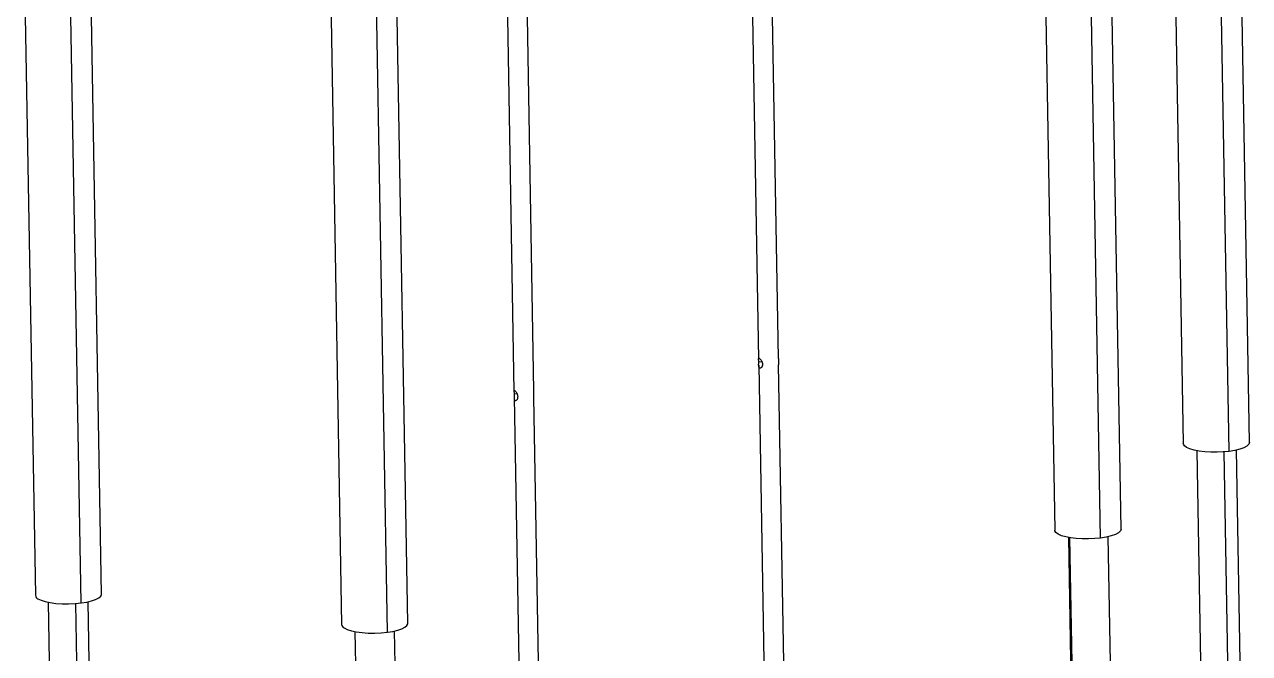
# Model space of a CAD drawing. Header units: inches. Extents: x 0.1 to 8.4, y 0.1 to 10.9.
# Drawn here: x 3.677 to 5.295, y 4.098 to 4.929 of the extents above; entities that cross this region are included whole.
import ezdxf

# ---------------------------------------------------------------- set-up
doc = ezdxf.new("R2010")
doc.units = ezdxf.units.IN
doc.header["$MEASUREMENT"] = 0

msp = doc.modelspace()

# ---------------------------------------------------------------- linework, layer by layer
at = {"color": 7, "linetype": 'Continuous', "lineweight": 25}
for p, q in [((5.1948, 5.1302), (5.2079, 4.3755)), ((5.2954, 4.3771), (5.2821, 5.1417)), ((4.6359, 5.1166), (4.6469, 4.4871)), ((4.6732, 4.4878), (4.6623, 5.1123)), ((5.0238, 5.0863), (5.0382, 4.261)), ((5.1257, 4.2626), (5.1113, 5.0893)), ((4.3501, 4.4451), (4.3393, 5.0655)), ((4.3134, 5.046), (4.3238, 4.4442)), ((3.6773, 5.0009), (3.6917, 4.1752)), ((3.7791, 4.1767), (3.7648, 5.0018)), ((4.0817, 4.9633), (4.0961, 4.1366)), ((4.1836, 4.1381), (4.1692, 4.964)), ((4.6471, 4.4792), (4.6584, 3.8261)), ((4.6846, 3.83), (4.6733, 4.4794)), ((4.324, 4.4367), (4.3353, 3.7879)), ((4.3616, 3.7854), (4.3502, 4.4367)), ((5.2258, 4.3661), (5.2312, 4.0607)), ((5.2836, 4.0616), (5.2783, 4.3671)), ((5.0563, 4.2515), (5.0638, 3.8198)), ((5.1163, 3.8208), (5.1088, 4.2526)), ((3.7087, 4.1659), (3.714, 3.8602)), ((3.7665, 3.8611), (3.7612, 4.1665)), ((4.1137, 4.1271), (4.1213, 3.6953)), ((4.1737, 3.6962), (4.1662, 4.128))]:
    msp.add_line(p, q, dxfattribs=at)
at = {"color": 8, "linetype": 'Continuous', "lineweight": 25}
for p, q in [((5.2685, 4.3653), (5.255, 5.1381)), ((5.0987, 4.2508), (5.0842, 5.0832)), ((3.7522, 4.165), (3.7377, 4.9966)), ((4.1567, 4.1263), (4.1422, 4.9588)), ((4.6471, 4.4836), (4.6512, 4.4841)), ((4.328, 4.4414), (4.324, 4.4409)), ((5.2675, 4.0545), (5.2621, 4.3646)), ((5.0658, 3.8171), (5.0583, 4.2512)), ((3.7504, 3.8541), (3.745, 4.1642))]:
    msp.add_line(p, q, dxfattribs=at)
at = {"color": 7, "linetype": 'Continuous', "lineweight": 25, "flags": 128}
for points in [[(5.2685, 4.3653), (5.2606, 4.3645), (5.2525, 4.3641), (5.2442, 4.3642), (5.2363, 4.3647), (5.2289, 4.3655), (5.2223, 4.3668), (5.2168, 4.3684), (5.2124, 4.3703), (5.2095, 4.3724), (5.2081, 4.3746), (5.2079, 4.3755)], [(5.2954, 4.3771), (5.2954, 4.377), (5.2946, 4.3746), (5.2921, 4.3723), (5.2881, 4.3701), (5.2827, 4.3682), (5.2761, 4.3666), (5.2685, 4.3653)], [(5.0987, 4.2508), (5.0909, 4.25), (5.0827, 4.2496), (5.0745, 4.2497), (5.0666, 4.2501), (5.0592, 4.251), (5.0526, 4.2523), (5.047, 4.2539), (5.0427, 4.2558), (5.0398, 4.2579), (5.0383, 4.2601), (5.0382, 4.261)], [(5.1257, 4.2626), (5.1257, 4.2625), (5.1248, 4.2601), (5.1224, 4.2578), (5.1183, 4.2556), (5.1129, 4.2537), (5.1063, 4.2521), (5.0987, 4.2508)], [(3.7522, 4.165), (3.7595, 4.1662), (3.7659, 4.1677), (3.7712, 4.1695), (3.7753, 4.1716), (3.778, 4.1738), (3.7791, 4.1761), (3.7791, 4.1767)], [(3.695, 4.1706), (3.6991, 4.1686), (3.7045, 4.1668), (3.7112, 4.1654), (3.7187, 4.1644), (3.727, 4.1639), (3.7355, 4.1638), (3.744, 4.1642), (3.7522, 4.165)], [(4.0995, 4.132), (4.1035, 4.1299), (4.109, 4.1282), (4.1156, 4.1268), (4.1232, 4.1258), (4.1314, 4.1252), (4.1399, 4.1251), (4.1485, 4.1255), (4.1567, 4.1263)], [(4.1567, 4.1263), (4.1639, 4.1275), (4.1703, 4.1291), (4.1757, 4.1309), (4.1797, 4.133), (4.1824, 4.1352), (4.1835, 4.1375), (4.1836, 4.1381)]]:
    msp.add_lwpolyline(points, dxfattribs=at)
at = {"color": 7, "linetype": 'Continuous', "lineweight": 25}
for centre, start, end in [((3.6972, 4.1757), 185.4352, 247.2333), ((4.1016, 4.1371), 185.4402, 247.2325)]:
    msp.add_arc(centre, 0.00553, start, end, dxfattribs=at)
for points, knots in [([(4.6471, 4.4836), (4.6471, 4.4828), (4.6471, 4.4814), (4.647, 4.4797), (4.6471, 4.4785), (4.6472, 4.4775), (4.6474, 4.4763), (4.6481, 4.4753), (4.6492, 4.4752), (4.6501, 4.4756), (4.6508, 4.4762), (4.6514, 4.477), (4.652, 4.4783), (4.6524, 4.4803), (4.652, 4.4824), (4.6513, 4.484), (4.6506, 4.4851), (4.6499, 4.4861), (4.649, 4.4872), (4.6479, 4.4882), (4.6472, 4.4883), (4.647, 4.488), (4.6469, 4.4875), (4.6469, 4.4868), (4.647, 4.4856), (4.6471, 4.4844), (4.6471, 4.4836)], [0, 0, 0, 0, 0.062288, 0.093583, 0.124948, 0.156318, 0.187504, 0.249674, 0.312074, 0.343385, 0.374809, 0.406156, 0.437414, 0.499541, 0.561908, 0.593304, 0.62476, 0.656027, 0.687425, 0.749633, 0.811979, 0.843399, 0.874867, 0.906171, 0.937615, 1, 1, 1, 1]), ([(4.6731, 4.4878), (4.6731, 4.4871), (4.6731, 4.486), (4.6731, 4.4844), (4.6731, 4.4831), (4.6731, 4.4819), (4.6732, 4.4808), (4.6733, 4.4799), (4.6733, 4.4796), (4.6733, 4.4794)], [0, 0, 0, 0, 0.228599, 0.367276, 0.495376, 0.624029, 0.763192, 0.897158, 1, 1, 1, 1]), ([(4.324, 4.4409), (4.324, 4.4413), (4.324, 4.4421), (4.3239, 4.4436), (4.3238, 4.4449), (4.324, 4.4456), (4.3244, 4.4456), (4.3248, 4.4454), (4.3254, 4.4449), (4.3263, 4.4441), (4.3273, 4.4428), (4.3282, 4.4414), (4.3287, 4.4402), (4.3291, 4.4389), (4.3292, 4.4376), (4.3291, 4.4364), (4.3287, 4.4349), (4.3277, 4.4334), (4.3265, 4.4326), (4.3257, 4.4325), (4.3251, 4.4327), (4.3246, 4.4332), (4.3242, 4.4341), (4.3239, 4.4358), (4.324, 4.4379), (4.324, 4.4396), (4.324, 4.4405), (4.324, 4.4409)], [0, 0, 0, 0, 0.030986, 0.062609, 0.124919, 0.187116, 0.218516, 0.249598, 0.280758, 0.312308, 0.374689, 0.406003, 0.437227, 0.46881, 0.499681, 0.530659, 0.562381, 0.624882, 0.687193, 0.718642, 0.749708, 0.780877, 0.812369, 0.874894, 0.937291, 0.968992, 1, 1, 1, 1]), ([(4.3502, 4.4367), (4.3502, 4.4372), (4.3502, 4.4378), (4.3501, 4.4391), (4.35, 4.4403), (4.35, 4.4416), (4.3501, 4.4433), (4.3501, 4.4444), (4.3501, 4.4451)], [0, 0, 0, 0, 0.229744, 0.36535, 0.497895, 0.630881, 0.767098, 1, 1, 1, 1])]:
    msp.add_open_spline(points, degree=3, knots=knots, dxfattribs=at)

doc.saveas('drawing.dxf')
